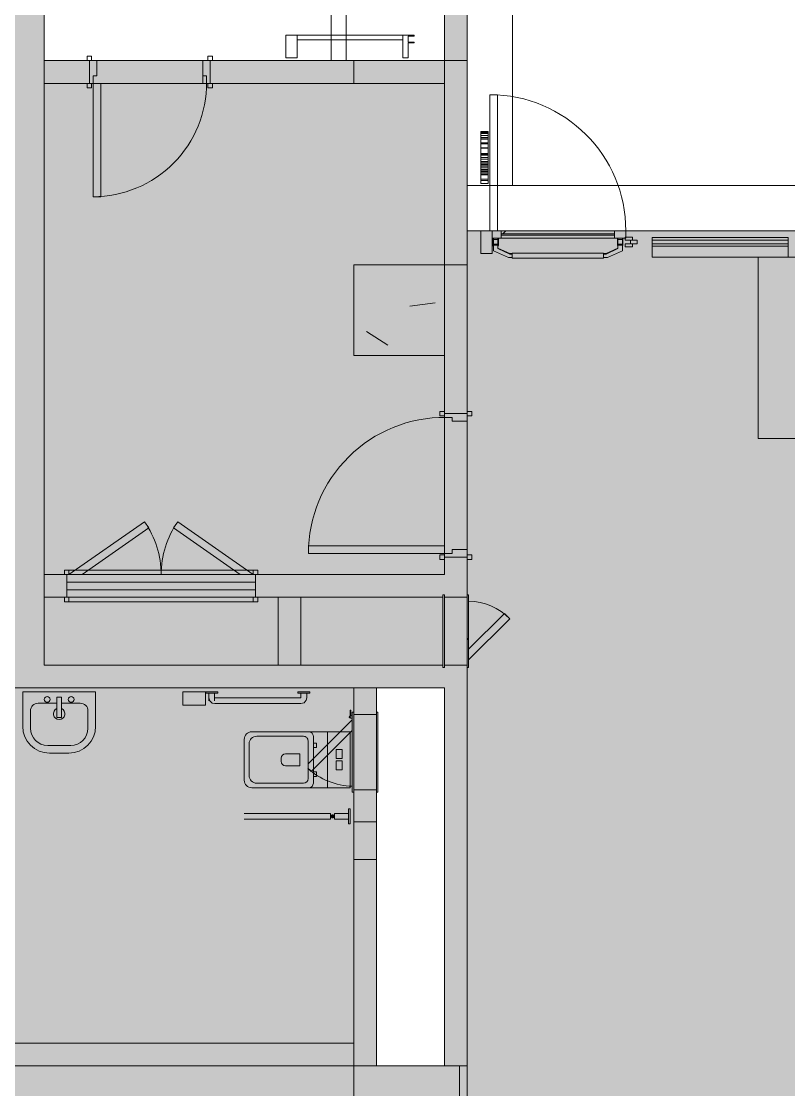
# Model space of a CAD drawing. Header units: millimetres. Extents: x -57519 to 497916, y -349472 to 446842.
# Drawn here: x 379250 to 384327, y 40100 to 47167 of the extents above; entities that cross this region are included whole.
import ezdxf

# ---------------------------------------------------------------- set-up
doc = ezdxf.new("R2010")
doc.units = ezdxf.units.MM
for name, color, linetype, lineweight in [('A-DETL-GENF', 92, 'Continuous', 5), ('A-DETL-THIN', 151, 'Continuous', 9), ('A-DOOR', 31, 'Continuous', 5), ('A-DOOR-FRAM', 31, 'Continuous', 5), ('A-FLOR', 192, 'Continuous', 5), ('A-GENM', 13, 'Continuous', 5), ('A-GLAZ-CURT', 52, 'Continuous', 20), ('A-GLAZ-CWMG', 51, 'Continuous', 20), ('A-WALL', 113, 'Continuous', 20), ('A-WALL-PATT', 111, 'Continuous', 20), ('I-FURN', 30, 'Continuous', 5), ('P-SANR-FIXT', 6, 'Continuous', 5), ('S-COLS', 52, 'Continuous', 20)]:
    doc.layers.add(name, color=color, linetype=linetype, lineweight=lineweight)

# ---------------------------------------------------------------- blocks, each defined once
blk = doc.blocks.new('DLN-Double Door-AP - _AP08_ 1200 x 2000 _WH_-10331318-G_F SINGLE OCCUPANCY DIAGRAM')
at = {"layer": 'A-DOOR', "color": 191}
for p, q in [((625, 75), (-625, 75)), ((-625, 75), (-625, 25)), ((625, 25), (625, 75)), ((-625, 25), (-625, -25)), ((-625, 25), (625, 25)), ((625, -25), (625, 25)), ((-625, -25), (-625, -75)), ((-625, -25), (625, -25)), ((625, -75), (625, -25)), ((-625, -75), (625, -75)), ((-610, -75), (-110.3, -424.9)), ((-81.6, -383.9), (-522.8, -75)), ((81.6, -383.9), (522.8, -75)), ((610, -75), (110.3, -424.9)), ((-110.3, -424.9), (-81.6, -383.9)), ((110.3, -424.9), (81.6, -383.9))]:
    blk.add_line(p, q, dxfattribs=at)
for centre, start, end in [((-610, -75), 325, 359.99259), ((610, -75), 180.00741, 215)]:
    blk.add_arc(centre, 610, start, end, dxfattribs=at)
at = {"layer": 'A-DOOR-FRAM', "color": 191}
for p, q in [((-610, 105), (-640, 105)), ((-640, 105), (-640, 75)), ((-640, 75), (-625, 75)), ((610, 105), (-610, 105)), ((-610, 75), (-610, 105)), ((610, 105), (610, 75)), ((640, 105), (610, 105)), ((625, 75), (640, 75)), ((640, 75), (640, 105)), ((-625, -75), (-640, -75)), ((-640, -75), (-640, -105)), ((-640, -105), (-610, -105)), ((-610, -105), (-610, -75)), ((-610, -105), (610, -105)), ((610, -75), (610, -105)), ((610, -105), (640, -105)), ((640, -75), (625, -75)), ((640, -105), (640, -75))]:
    blk.add_line(p, q, dxfattribs=at)
blk = doc.blocks.new('DLN-Single Door__X01_ - _M02a_ 900 x 2450 _WH_-V753-G_F SINGLE OCCUPANCY DIAGRAM')
at = {"layer": 'A-DOOR', "color": 191}
for p, q in [((-450, 975), (-400, 975)), ((-450, 75), (-450, 975)), ((-400, 975), (-400, 75)), ((-490, 105), (-460, 105)), ((-490, 75), (-490, 105)), ((-475, 75), (-490, 75)), ((-460, 75), (-475, 75)), ((-460, 105), (-460, 75)), ((-400, 75), (-450, 75)), ((460, 75), (460, 105)), ((460, 105), (490, 105)), ((475, 75), (460, 75)), ((490, 75), (475, 75)), ((490, 105), (490, 75)), ((-490, -75), (-475, -75)), ((-490, -105), (-490, -75)), ((-460, -105), (-490, -105)), ((-475, -75), (-460, -75)), ((-460, -75), (-460, -105)), ((460, -105), (460, -75)), ((460, -75), (475, -75)), ((490, -105), (460, -105)), ((475, -75), (490, -75)), ((490, -75), (490, -105))]:
    blk.add_line(p, q, dxfattribs=at)
blk.add_arc((-450, 75), 900, 359.5, 90, dxfattribs=at)
at = {"layer": 'A-DOOR-FRAM', "color": 191}
for p, q in [((-475, 75), (-450, 75)), ((-475, -75), (-475, 75)), ((-450, 75), (-450, 25)), ((450, 75), (475, 75)), ((450, 25), (450, 75)), ((475, 75), (475, -75)), ((-450, 25), (-425, 25)), ((-425, 25), (-425, -75)), ((425, 25), (450, 25)), ((425, -75), (425, 25)), ((-425, -75), (-475, -75)), ((475, -75), (425, -75))]:
    blk.add_line(p, q, dxfattribs=at)
blk = doc.blocks.new('System Panel - _DLN__12_12mm laminated clear glass-11282531-G_F SINGLE OCCUPANCY DIAGRAM')
at = {"layer": 'A-GLAZ-CURT', "color": 191, "lineweight": 5}
for p, q in [((-450, 12.5), (450, 12.5)), ((-450, -12.5), (-450, 12.5)), ((450, -12.5), (450, 12.5)), ((450, -12.5), (-450, -12.5))]:
    blk.add_line(p, q, dxfattribs=at)
blk = doc.blocks.new('Rectangular Mullion - DLN_FRAME Corten-13948621-G_F SINGLE OCCUPANCY DIAGRAM')
at = {"layer": 'A-GLAZ-CWMG', "color": 191, "lineweight": 5}
for p, q in [((54014.3, 45720), (54014.3, 45737.5)), ((54914.3, 45737.5), (54014.3, 45737.5)), ((54914.3, 45737.5), (54914.3, 45720)), ((54014.3, 45680.5), (54014.3, 45695)), ((54014.3, 45607.5), (54014.3, 45680.5)), ((54914.3, 45680.5), (54014.3, 45680.5)), ((54914.3, 45695), (54914.3, 45680.5)), ((54914.3, 45680.5), (54914.3, 45607.5)), ((54914.3, 45607.5), (54014.3, 45607.5))]:
    blk.add_line(p, q, dxfattribs=at)
blk = doc.blocks.new('Rectangular Mullion - DLN_75 x 150mm _WD_-STUR_ OPENING Corten-13948696-G_F SINGLE OCCUPANCY DIAGRAM')
at = {"layer": 'A-GLAZ-CWMG', "color": 191, "lineweight": 5}
for p, q in [((0, 75), (-75, 75)), ((-75, 75), (-75, -75)), ((0, 75), (0, -75)), ((-75, -75), (0, -75))]:
    blk.add_line(p, q, dxfattribs=at)
blk = doc.blocks.new('wash_basin_12267 - 19_ x 16_-11397915-G_F SINGLE OCCUPANCY DIAGRAM')
at = {"layer": 'P-SANR-FIXT', "color": 191}
for p, q in [((52.3, -241.1), (52.3, -12.5)), ((52.3, -12.5), (534.9, -12.5)), ((309.3, -49.5), (277.7, -49.5)), ((277.7, -49.5), (277.7, -182.1)), ((309.3, -182.1), (309.3, -49.5)), ((534.9, -12.5), (534.9, -241.1)), ((103.1, -253.8), (103.1, -139.5)), ((153.9, -88.7), (277.7, -88.7)), ((309.3, -88.7), (433.3, -88.7)), ((484.1, -139.5), (484.1, -253.8)), ((277.7, -182.1), (309.3, -182.1)), ((369.8, -368.1), (217.4, -368.1)), ((357.1, -418.9), (230.1, -418.9))]:
    blk.add_line(p, q, dxfattribs=at)
for centre, radius, start, end in [((214.2, -63.3), 19.1, 360, 180), ((214.2, -63.3), 19.1, 180, 360), ((372.8, -63.3), 19, 0, 180), ((372.8, -63.3), 19, 180, 360), ((153.9, -139.5), 50.8, 90, 180), ((293.6, -158.3), 38.1, 114.62432, 65.6298), ((433.3, -139.5), 50.8, 360, 90), ((230.1, -241.1), 177.8, 180, 270), ((217.4, -253.8), 114.3, 180, 270), ((357.1, -241.1), 177.8, 270, 0), ((369.8, -253.8), 114.3, 270, 0)]:
    blk.add_arc(centre, radius, start, end, dxfattribs=at)
blk = doc.blocks.new('DLN_Toilet-Disable - DLN_Toilet-Disable-2543874-G_F SINGLE OCCUPANCY DIAGRAM')
at = {"layer": 'P-SANR-FIXT', "color": 191}
for p, q in [((450, 1105.4), (360, 1105.4)), ((360, 1105.4), (360, 955.4)), ((450, 955.4), (450, 1105.4)), ((360, 955.4), (450, 955.4)), ((440, 934), (410, 934)), ((440, 934), (410, 934)), ((440, 934), (410, 934)), ((450, 955), (440, 955)), ((440, 875), (440, 955)), ((440, 955), (440, 925.4)), ((450, 955), (440, 955)), ((440, 925.4), (440, 955)), ((440, 955), (440, 925.4)), ((450, 955), (440, 955)), ((440, 925.4), (440, 955)), ((440, 955), (440, 925.4)), ((440, 925.1), (440, 933.5)), ((440, 933.5), (440, 923.9)), ((440, 924.5), (440, 924.5)), ((440, 924.5), (440, 915)), ((450, 875), (450, 955)), ((450, 955), (450, 875)), ((450, 875), (450, 955)), ((450, 955), (450, 875)), ((450, 875), (450, 955)), ((450, 955), (450, 875)), ((371, 895.5), (371, 325.1)), ((409, 325.1), (409, 895.5)), ((410, 896), (440, 896)), ((410, 896), (440, 896)), ((410, 896), (440, 896)), ((440, 915), (440, 905.5)), ((440, 896.5), (440, 906.1)), ((440, 905.5), (440, 905.5)), ((440, 904.9), (440, 896.5)), ((440, 904.6), (440, 875)), ((440, 875), (440, 904.6)), ((440, 904.6), (440, 875)), ((440, 875), (440, 904.6)), ((440, 904.6), (440, 875)), ((440, 875), (450, 875)), ((440, 875), (450, 875)), ((440, 875), (450, 875)), ((-394, 700), (-394, 128.2)), ((-356, 128.2), (-356, 700)), ((-185, 650), (-185, 272.8)), ((135, 700), (-135, 700)), ((-105, 667.8), (105.2, 667.8)), ((185, 272.8), (185, 650)), ((-155, 307.8), (-155, 617.8)), ((155.2, 617.8), (155.2, 307.8)), ((-40, 426.5), (-40, 331.7)), ((10, 456.5), (-10, 456.5)), ((40, 331.7), (40, 426.5)), ((-40, 331.7), (40, 331.7)), ((440, 324.6), (410, 324.6)), ((410, 286.6), (440, 286.6)), ((450, 345.6), (440, 345.6)), ((440, 265.6), (440, 345.6)), ((440, 345.6), (440, 315.9)), ((440, 324.1), (440, 287.1)), ((440, 315.7), (440, 324.1)), ((440, 287.1), (440, 301.4)), ((440, 295.2), (440, 265.6)), ((450, 265.6), (450, 345.6)), ((450, 345.6), (450, 265.6)), ((-185, 272.8), (-185, 145)), ((-155, 242.8), (155, 242.8)), ((125.2, 277.8), (-125, 277.8)), ((-110, 242.8), (-110, 222.8)), ((-110, 222.8), (-80, 222.8)), ((-80, 222.8), (-80, 242.8)), ((80, 242.8), (80, 222.8)), ((80, 222.8), (110, 222.8)), ((110, 222.8), (110, 242.8)), ((185, 145), (185, 272.8)), ((440, 265.6), (450, 265.6)), ((-185, 145), (-185, 0)), ((180, 150), (-180, 150)), ((185, 0), (185, 145)), ((-356, 128.2), (-394, 128.2)), ((-394, 103.2), (-394, 10)), ((-356, 103.2), (-394, 103.2)), ((-365, 120.7), (-385, 120.7)), ((-385, 110.7), (-385, 120.7)), ((-385, 120.7), (-385, 110.7)), ((-385, 110.7), (-365, 110.7)), ((-377.5, 125.7), (-382.5, 125.7)), ((-382.5, 110.7), (-382.5, 120.7)), ((-382.5, 120.7), (-382.5, 110.7)), ((-382.5, 103.2), (-382.5, 115.7)), ((-382.5, 115.7), (-382.5, 115.7)), ((-377.5, 115.7), (-377.5, 128.2)), ((-377.5, 120.7), (-377.5, 110.7)), ((-377.5, 110.7), (-377.5, 120.7)), ((-377.5, 110.7), (-377.5, 120.7)), ((-377.5, 120.7), (-377.5, 110.7)), ((-377.5, 115.7), (-377.5, 115.7)), ((-377.5, 115.7), (-377.5, 115.7)), ((-377.5, 115.7), (-377.5, 103.2)), ((-377.5, 105.7), (-372.5, 105.7)), ((-372.5, 128.2), (-372.5, 115.7)), ((-367.5, 125.7), (-372.5, 125.7)), ((-372.5, 120.7), (-372.5, 110.7)), ((-372.5, 110.7), (-372.5, 120.7)), ((-372.5, 110.7), (-372.5, 120.7)), ((-372.5, 120.7), (-372.5, 110.7)), ((-372.5, 115.7), (-372.5, 115.7)), ((-372.5, 103.2), (-372.5, 115.7)), ((-372.5, 115.7), (-372.5, 115.7)), ((-367.5, 110.7), (-367.5, 120.7)), ((-367.5, 120.7), (-367.5, 110.7)), ((-367.5, 115.7), (-367.5, 115.7)), ((-367.5, 115.7), (-367.5, 103.2)), ((-365, 110.7), (-365, 120.7)), ((-365, 120.7), (-365, 110.7)), ((-361.6, 103.2), (-356, 103.2)), ((-356, 10), (-356, 103.2)), ((-7.5, 92.5), (-67.5, 92.5)), ((-67.5, 92.5), (-67.5, 52.5)), ((-7.5, 52.5), (-7.5, 92.5)), ((67.5, 92.5), (7.5, 92.5)), ((7.5, 92.5), (7.5, 52.5)), ((67.5, 52.5), (67.5, 92.5)), ((-425, 10), (-325, 10)), ((-425, 10), (-425, 0)), ((-325, 0), (-425, 0)), ((-325, 10), (-325, 0)), ((-185, 0), (185, 0)), ((-67.5, 52.5), (-7.5, 52.5)), ((7.5, 52.5), (67.5, 52.5))]:
    blk.add_line(p, q, dxfattribs=at)
at = {"layer": 'P-SANR-FIXT', "color": 191, "flags": 128}
for points in [[(410, 934), (388.9, 927.9), (374.6, 911.6), (371, 895.5)], [(390, 934), (396, 934), (410, 934)], [(410, 934), (395.7, 934), (390, 934)], [(410, 896), (395.7, 896), (390, 896)], [(390, 896), (396, 896), (410, 896)], [(409, 895.5), (409.3, 895.8), (410, 896)], [(371, 325.1), (377.2, 304.3), (393.7, 290.1), (410, 286.6)], [(410, 324.6), (409, 325), (409, 325.1)]]:
    blk.add_lwpolyline(points, dxfattribs=at)
at = {"layer": 'P-SANR-FIXT', "color": 191}
for centre, radius, start, end in [((-135, 650), 50, 90, 180), ((-105, 617.8), 50, 90, 180), ((105.2, 617.8), 50, 0, 90), ((135, 650), 50, 0, 90), ((-10, 426.5), 30, 90, 180), ((10, 426.5), 30, 360, 90), ((-125, 307.8), 30, 180, 270), ((125.2, 307.8), 30, 270, 0), ((-155, 272.8), 30, 180, 270), ((155, 272.8), 30, 270, 0), ((-180, 145), 5, 90, 180), ((180, 145), 5, 0, 90)]:
    blk.add_arc(centre, radius, start, end, dxfattribs=at)
blk = doc.blocks.new('DLN-Access Panel__AP01_ - _AP04_ 450 x 650 _WH_-16056296-G_F SINGLE OCCUPANCY DIAGRAM')
at = {"layer": 'A-DOOR', "color": 253}
for p, q in [((-265, 75), (-265, 85)), ((265, 85), (-265, 85)), ((265, 75), (265, 85))]:
    blk.add_line(p, q, dxfattribs=at)
at = {"layer": 'A-DOOR', "color": 191}
for p, q in [((-265, 75), (265, 75)), ((-240, -95), (-277.5, -95)), ((-277.5, -95), (-277.5, -100)), ((-277.5, -100), (-239.6, -100)), ((-265, -85), (-265, -75)), ((265, -75), (-265, -75)), ((-265, -85), (265, -85)), ((-240, -85), (-240, -97.5)), ((-225, -97.5), (-225, -85)), ((-215, -85), (77.8, -377.8)), ((128.6, -357.8), (-144.3, -85)), ((265, -85), (265, -75)), ((108.6, -377.8), (128.6, -357.8))]:
    blk.add_line(p, q, dxfattribs=at)
for centre, radius, start, end in [((-232.5, -97.5), 7.5, 180, 0), ((-232.5, -97.5), 7.5, 195, 0), ((-232.5, -97.5), 7.5, 199.47122, 360), ((-232.5, -97.5), 7.5, 199.47122, 360), ((-232.5, -97.5), 2, 180, 360), ((-232.5, -97.5), 2, 180, 360), ((-225, -75), 450, 317.37003, 358.68242)]:
    blk.add_arc(centre, radius, start, end, dxfattribs=at)
at = {"layer": 'A-DOOR-FRAM', "color": 191}
for p, q in [((-250, 75), (-250, -75)), ((250, 75), (250, -75))]:
    blk.add_line(p, q, dxfattribs=at)
blk = doc.blocks.new('DLN-Single Door_XX1 - Single Glazing Door-900 x 2800 _WH_-14454546-G_F SINGLE OCCUPANCY DIAGRAM')
at = {"layer": 'A-DOOR'}
h = blk.add_hatch(dxfattribs=at)
h.set_pattern_fill('FP_52', color=253, style=0, pattern_type=2)
h.set_pattern_definition([(225, (382799.8, 45707.5), (1237.437, -1237.437), []), (225, (382799.8, 43832.5), (1237.437, -1237.437), [])])
h.paths.add_polyline_path([(-375, -25), (-375, -45), (375, -45), (375, -25), (8.2, -25)], flags=0)
h.paths.add_polyline_path([(-375, -55), (-375, -75), (375, -75), (375, -55), (8.2, -55)], flags=0)
at = {"layer": 'A-DOOR', "color": 191}
for p, q in [((-328, 103.3), (-427.5, 57.5)), ((-397.5, 43.6), (-320, 79.4)), ((-320, 76.4), (-397.5, 40.6)), ((-302.5, 103.3), (-328, 103.3)), ((-320, 79.4), (-302.5, 79.4)), ((-320, 79.4), (-320, 76.4)), ((-302.5, 76.4), (-320, 76.4)), ((301, 106.9), (-302.5, 106.9)), ((-302.5, 106.9), (-302.5, 106.7)), ((-302.5, 72.8), (301, 72.8)), ((301, 104.5), (301, 105.8)), ((326.5, 103.3), (301, 103.3)), ((301, 79.4), (318.5, 79.4)), ((318.5, 76.4), (301, 76.4)), ((318.5, 79.4), (396, 43.6)), ((318.5, 76.4), (318.5, 79.4)), ((396, 40.6), (318.5, 76.4)), ((426, 57.5), (326.5, 103.3)), ((-427.5, 26), (-430.8, 26)), ((-430.8, -16), (-430.8, 23.9)), ((-430.8, 23.9), (-430.8, 11.4)), ((-427.5, 19.3), (-427.5, 57.5)), ((-427.5, 23.1), (-427.5, 23.9)), ((-427.5, 23.9), (-427.5, -16)), ((-397.5, 21), (-427.5, 21)), ((-427.5, 21), (-427.5, 19.3)), ((-427.5, 16.6), (-427.5, 21)), ((-427.5, 16), (-427.5, 20)), ((-397.5, 19.3), (-427.5, 19.3)), ((-427.5, 16.3), (-397.5, 16.3)), ((-427.5, -16), (-427.5, 15.1)), ((-397.5, 15.1), (-427.5, 15.1)), ((-397.5, 43.6), (-397.5, 19.3)), ((-394.3, 26), (-397.5, 26)), ((-397.5, -16), (-397.5, 23.9)), ((-397.5, 23.9), (-397.5, 23.1)), ((-397.5, 19.3), (-397.5, 21)), ((-397.5, 21), (-397.5, 16.6)), ((-397.5, 20), (-397.5, 16)), ((-397.5, 15.1), (-397.5, -16)), ((-394.3, 11.4), (-394.3, 23.9)), ((-394.3, 23.9), (-394.3, -16)), ((396, 26), (392.7, 26)), ((392.7, -16), (392.7, 23.9)), ((392.7, 23.9), (392.7, 11.4)), ((396, 19.3), (396, 43.6)), ((396, 23.1), (396, 23.9)), ((396, 23.9), (396, -16)), ((426, 21), (396, 21)), ((396, 19.3), (396, 21)), ((396, 21), (396, 16.6)), ((396, 16), (396, 20)), ((426, 19.3), (396, 19.3)), ((396, 16.3), (426, 16.3)), ((396, -16), (396, 15.1)), ((426, 15.1), (396, 15.1)), ((426, 57.5), (426, 19.3)), ((429.2, 26), (426, 26)), ((426, -16), (426, 23.9)), ((426, 23.9), (426, 23.1)), ((426, 21), (426, 19.3)), ((426, 16.6), (426, 21)), ((426, 20), (426, 16)), ((426, 15.1), (426, -16)), ((429.2, 11.4), (429.2, 23.9)), ((429.2, 23.9), (429.2, -16)), ((-375, -25), (-450, -25)), ((-450, -25), (-450, -75)), ((-430.8, -25), (-430.8, -16)), ((-430.8, -16), (-427.5, -16)), ((-427.5, -16), (-427.5, -25)), ((-427.5, -25), (-427.5, -16)), ((-427.5, -16), (-397.5, -16)), ((-397.5, -25), (-397.5, -16)), ((-397.5, -16), (-394.3, -16)), ((-397.5, -16), (-397.5, -25)), ((-394.3, -16), (-394.3, -25)), ((-375, -25), (375, -25)), ((-375, -75), (-375, -25)), ((375, -45), (-375, -45)), ((-375, -45), (-375, -55)), ((-375, -55), (375, -55)), ((435, -25), (375, -25)), ((375, -25), (375, -75)), ((375, -55), (375, -45)), ((392.7, -25), (392.7, -16)), ((392.7, -16), (396, -16)), ((396, -16), (396, -25)), ((396, -25), (396, -16)), ((396, -16), (426, -16)), ((426, -16), (426, -25)), ((426, -25), (426, -16)), ((426, -16), (429.2, -16)), ((429.2, -16), (429.2, -25)), ((-450, -75), (-375, -75)), ((375, -75), (-375, -75)), ((375, -75), (435, -75))]:
    blk.add_line(p, q, dxfattribs=at)
at = {"layer": 'A-DOOR', "color": 253}
for p, q in [((400, -975), (400, -75)), ((450, -75), (450, -975)), ((450, -975), (400, -975))]:
    blk.add_line(p, q, dxfattribs=at)
at = {"layer": 'A-DOOR', "color": 191, "flags": 128}
for points in [[(-302.5, 73.9), (-302.5, 75.3), (-302.5, 77.1), (-302.5, 79.4), (-302.5, 82.1), (-302.5, 85), (-302.5, 88.1), (-302.5, 91.3), (-302.5, 94.4), (-302.5, 97.3), (-302.5, 100), (-302.5, 102.4), (-302.5, 104.3), (-302.5, 105.7), (-302.5, 106.6), (-302.5, 106.9)], [(-302.5, 75.4), (-302.5, 74), (-302.5, 73.1), (-302.5, 72.8)], [(-302.5, 72.8), (-302.5, 73.1), (-302.5, 73.9)], [(301, 105.8), (301, 106.7), (301, 106.9)], [(301, 106.9), (301, 106.6), (301, 105.7), (301, 104.3), (301, 102.4), (301, 100), (301, 97.3), (301, 94.4), (301, 91.3), (301, 88.1), (301, 85), (301, 82.1), (301, 79.4), (301, 77.1), (301, 75.3), (301, 73.9)], [(301, 72.8), (301, 73.1), (301, 74), (301, 75.4)], [(301, 73.9), (301, 73.1), (301, 72.8)]]:
    blk.add_lwpolyline(points, dxfattribs=at)
at = {"layer": 'A-DOOR', "color": 253}
blk.add_arc((450, -75), 900, 180.00772, 270, dxfattribs=at)
at = {"layer": 'A-DOOR-FRAM', "color": 191}
for p, q in [((-445, 32.5), (-495, 32.5)), ((-495, 32.5), (-495, 12.5)), ((-476.8, 12.5), (-445, 12.5)), ((-445, 12.5), (-445, 32.5)), ((-495, -12.5), (-495, -32.5)), ((-495, -32.5), (-445, -32.5)), ((-445, -12.5), (-476.8, -12.5)), ((-445, -32.5), (-445, -12.5))]:
    blk.add_line(p, q, dxfattribs=at)
blk = doc.blocks.new('DLN-Access Panel__AP12_ - _AP12_ 400 x 1100 _WH_-16942930-G_F SINGLE OCCUPANCY DIAGRAM')
at = {"layer": 'A-DOOR'}
h = blk.add_hatch(dxfattribs=at)
h.set_pattern_fill('FP_54', color=253, style=0, pattern_type=2)
h.set_pattern_definition([(315, (286278, 52714.3), (1237.437, 1237.437), []), (315, (288153, 52714.3), (1237.437, 1237.437), [])])
h.paths.add_polyline_path([(-240, -75), (-240, -85), (240, -85), (240, -75)], flags=0)
at = {"layer": 'A-DOOR', "color": 191}
for p, q in [((-240, 75), (-240, 85)), ((240, 85), (-240, 85)), ((-240, 75), (240, 75)), ((240, 75), (240, 85)), ((-240, -85), (-240, -75)), ((240, -75), (-240, -75)), ((-240, -85), (240, -85)), ((-190, -85), (82.8, -357.8)), ((118.2, -322.5), (-119.3, -85)), ((240, -85), (240, -75)), ((82.8, -357.8), (118.2, -322.5))]:
    blk.add_line(p, q, dxfattribs=at)
blk.add_arc((-200, -75), 400, 315, 358.51929, dxfattribs=at)
at = {"layer": 'A-DOOR-FRAM', "color": 191}
for p, q in [((-225, 75), (-225, -75)), ((225, 75), (225, -75))]:
    blk.add_line(p, q, dxfattribs=at)
blk = doc.blocks.new('DLN-Single Door__X01_ - _M09_ 750 x 2450 _WH_-16935555-G_F SINGLE OCCUPANCY DIAGRAM')
at = {"layer": 'A-DOOR', "color": 253}
for p, q in [((-385, 105), (-415, 105)), ((-415, 105), (-415, 75)), ((-385, 75), (-385, 105)), ((415, 105), (385, 105)), ((385, 105), (385, 75)), ((415, 75), (415, 105))]:
    blk.add_line(p, q, dxfattribs=at)
at = {"layer": 'A-DOOR', "color": 191}
for p, q in [((-415, 75), (-400, 75)), ((-400, 75), (-385, 75)), ((385, 75), (400, 75)), ((400, 75), (415, 75)), ((-400, -75), (-415, -75)), ((-415, -75), (-415, -105)), ((-415, -105), (-385, -105)), ((-385, -75), (-400, -75)), ((-385, -105), (-385, -75)), ((-326.7, -75), (-375, -75)), ((-375, -75), (-375, -825)), ((-325, -825), (-325, -75.7)), ((400, -75), (385, -75)), ((385, -75), (385, -105)), ((385, -105), (415, -105)), ((415, -75), (400, -75)), ((415, -105), (415, -75)), ((-375, -825), (-325, -825))]:
    blk.add_line(p, q, dxfattribs=at)
blk.add_arc((-375, -75), 750, 270, 0.5, dxfattribs=at)
at = {"layer": 'A-DOOR-FRAM', "color": 191}
for p, q in [((-350, 75), (-400, 75)), ((-400, 75), (-400, -75)), ((-350, -25), (-350, 75)), ((350, 75), (350, -25)), ((400, 75), (350, 75)), ((400, -75), (400, 75)), ((-375, -75), (-375, -25)), ((-375, -25), (-350, -25)), ((350, -25), (375, -25)), ((375, -25), (375, -75)), ((-400, -75), (-375, -75)), ((375, -75), (400, -75))]:
    blk.add_line(p, q, dxfattribs=at)
blk = doc.blocks.new('Boc Office Wall Panel - Boc Office Wall Panel-16069966-G_F SINGLE OCCUPANCY DIAGRAM')
at = {"layer": 'I-FURN', "color": 253}
for p, q in [((51664.3, 47025.5), (51589.3, 47025.5)), ((51589.3, 47025.5), (51589.3, 46875.5)), ((51664.3, 46875.5), (51664.3, 47025.5)), ((52439.3, 47025.5), (52364.3, 47025.5)), ((52364.3, 47025.5), (52364.3, 46875.5)), ((52399.3, 46980.5), (52399.3, 47020.5)), ((52399.3, 47020.5), (52439.3, 47020.5)), ((52439.3, 47020.5), (52439.3, 47025.5)), ((52439.3, 46980.5), (52399.3, 46980.5)), ((52399.3, 46975.5), (52439.3, 46975.5)), ((52399.3, 46875.5), (52399.3, 46975.5)), ((52439.3, 46975.5), (52439.3, 46980.5)), ((51589.3, 46875.5), (51664.3, 46875.5)), ((52364.3, 46875.5), (52399.3, 46875.5))]:
    blk.add_line(p, q, dxfattribs=at)

msp = doc.modelspace()

# ---------------------------------------------------------------- hatches: boundary and pattern name
at = {"layer": 'A-DETL-GENF', "transparency": 33554585}
h = msp.add_hatch(color=201, dxfattribs=at)
h.paths.add_polyline_path([(378712.3, -2142.5), (378712.3, 5707.5), (408249.8, 5707.5), (408249.8, 31607.5), (411824.8, 31607.5), (411824.8, 28857.5), (414124.8, 28857.5), (414124.8, 34332.5), (417674.8, 34332.5), (417674.8, 35647.5), (420699.8, 35647.5), (420699.8, 52157.5), (392454.3, 52157.5), (392454.3, 45782.5), (382199.8, 45782.5), (382199.8, 52157.5), (367049.8, 52157.5), (367049.8, 5707.5), (368349.8, 5707.5), (368349.8, 3222.2), (374112.3, -1265.4), (374112.3, -2142.5), (376972.2, -2142.5)], flags=0)
h.paths.add_polyline_path([(370849.8, 8157.5), (370849.8, 9357.5), (369649.8, 9357.5), (369649.8, 15624.2), (370889.8, 15624.2), (370889.8, 9397.5), (371149.8, 9397.5), (371149.8, 8157.5)], flags=0)
h.paths.add_polyline_path([(388124.8, 8157.5), (388124.8, 9397.5), (389899.8, 9397.5), (389899.8, 8157.5)], flags=0)
h.paths.add_polyline_path([(382791.7, 8157.5), (382352.3, 8157.5), (382352.3, 9397.5), (387324.8, 9397.5), (387324.8, 8157.5), (386671.4, 8157.5)], flags=0)
h.paths.add_polyline_path([(404599.8, 8157.5), (396937.3, 8157.5), (396937.3, 9397.5), (404599.8, 9397.5), (404599.8, 8571.4)], flags=0)
h.paths.add_polyline_path([(394430.7, 8157.5), (392899.8, 8157.5), (392899.8, 9397.5), (396137.3, 9397.5), (396137.3, 8157.5)], flags=0)
h.paths.add_polyline_path([(405799.8, 12397.5), (404559.8, 12397.5), (404559.8, 15624.2), (405799.8, 15624.2), (405799.8, 12969.9)], flags=0)
h.paths.add_polyline_path([(370889.8, 16424.2), (369649.8, 16424.2), (369649.8, 23040.8), (370889.8, 23040.8), (370889.8, 17368.3)], flags=0)
h.paths.add_polyline_path([(404559.8, 16424.2), (404559.8, 23040.8), (405799.8, 23040.8), (405799.8, 16424.2)], flags=0)
h.paths.add_polyline_path([(369649.8, 23840.8), (369649.8, 30107.5), (370849.8, 30107.5), (370849.8, 31307.5), (371149.8, 31307.5), (371149.8, 30107.5), (370889.8, 30107.5), (370889.8, 23840.8)], flags=0)
h.paths.add_polyline_path([(404559.8, 23840.8), (404559.8, 27067.5), (405799.8, 27067.5), (405799.8, 23840.8)], flags=0)
h.paths.add_polyline_path([(388124.8, 30067.5), (388124.8, 31307.5), (389399.8, 31307.5), (389399.8, 30067.5)], flags=0)
h.paths.add_polyline_path([(373449.8, 30067.5), (373449.8, 31307.5), (378512.3, 31307.5), (378512.3, 30067.5), (375032.4, 30067.5)], flags=0)
h.paths.add_polyline_path([(386671.4, 30067.5), (382349.8, 30067.5), (382349.8, 31307.5), (387324.8, 31307.5), (387324.8, 30067.5)], flags=0)
h.paths.add_polyline_path([(394430.7, 30067.5), (392399.8, 30067.5), (392399.8, 31307.5), (396137.3, 31307.5), (396137.3, 30067.5)], flags=0)
h.paths.add_polyline_path([(402190, 30067.5), (396937.3, 30067.5), (396937.3, 31307.5), (404599.8, 31307.5), (404599.8, 30067.5), (404129.8, 30067.5)], flags=0)
h.paths.add_polyline_path([(407299.8, 35797.5), (407299.8, 36247.5), (408249.8, 36247.5), (408249.8, 35797.5), (408009.5, 35797.5)], flags=0)
h.paths.add_polyline_path([(412649.8, 35797.5), (412649.8, 37247.5), (415649.8, 37247.5), (415649.8, 35797.5), (413829, 35797.5)], flags=0)
h.paths.add_polyline_path([(412649.8, 37397.5), (412649.8, 37897.5), (418299.8, 37897.5), (418299.8, 37397.5), (412859.1, 37397.5)], flags=0)
h.paths.add_polyline_path([(408979.4, 37847.5), (408399.8, 37847.5), (408399.8, 38327.5), (410749.8, 38327.5), (410749.8, 37847.5), (409949.3, 37847.5)], flags=0)
h.paths.add_polyline_path([(381599.8, 37907.5), (381599.8, 39557.5), (382049.8, 39557.5), (382049.8, 37907.5), (381821.8, 37907.5)], flags=0)
h.paths.add_polyline_path([(406069.7, 38657.5), (404849.8, 38657.5), (404849.8, 49957.5), (408249.8, 49957.5), (408249.8, 38657.5), (408009.5, 38657.5)], flags=0)
h.paths.add_polyline_path([(370182.8, 40207.5), (369149.8, 40207.5), (369149.8, 40707.5), (370699.8, 40707.5), (370699.8, 40207.5)], flags=0)
h.paths.add_polyline_path([(381599.8, 40257.5), (381599.8, 42757.5), (382049.8, 42757.5), (382049.8, 40257.5), (381821.8, 40257.5)], flags=0)
h.paths.add_polyline_path([(414798.9, 42697.5), (410674.8, 42697.5), (410674.8, 43197.5), (418349.8, 43197.5), (418349.8, 42697.5), (415768.8, 42697.5)], flags=0)
h.paths.add_polyline_path([(377289.8, 42907.5), (375749.8, 42907.5), (375749.8, 43407.5), (377289.8, 43407.5), (377289.8, 43209.2)], flags=0)
h.paths.add_polyline_path([(382049.8, 46907.5), (379399.8, 46907.5), (379399.8, 52007.5), (382049.8, 52007.5), (382049.8, 47057.9)], flags=0)
h.paths.add_polyline_path([(410919.2, 47837.5), (410674.8, 47837.5), (410674.8, 48337.5), (418349.8, 48337.5), (418349.8, 47837.5), (411404.2, 47837.5)], flags=0)
h.paths.add_polyline_path([(408399.8, 50107.5), (408399.8, 52007.5), (408849.8, 52007.5), (408849.8, 50107.5)], flags=0)
at = {"layer": 'A-WALL-PATT', "transparency": 33554432}
for points in [[(379399.8, 42907.5), (379399.8, 52007.5), (379249.8, 52007.5), (379249.8, 42907.5)], [(382188.7, 45557.5), (382199.8, 45557.5), (382199.8, 46907.5), (382049.8, 46907.5), (382049.8, 45557.5), (382155.2, 45557.5)], [(382039.8, 42757.5), (382049.8, 42757.5), (382049.8, 42892.5), (382039.8, 42892.5), (382039.8, 42907.5), (379249.8, 42907.5), (379249.8, 42757.5), (381821.8, 42757.5)], [(382049.8, 40257.5), (382199.8, 40257.5), (382199.8, 42907.5), (382049.8, 42907.5), (382049.8, 40460.2)]]:
    msp.add_hatch(color=133, dxfattribs=at).paths.add_polyline_path(points, flags=0)
at = {"layer": 'S-COLS', "lineweight": 5}
h = msp.add_hatch(dxfattribs=at)
h.set_pattern_fill('FP_41', color=253, style=0, pattern_type=2)
h.set_pattern_definition([(50, (329410.6, 0), (3643.68, -318.78), [381, -4191]), (355, (329410.6, 0), (-704.86, 3821.14), [304.8, -3352.8]), (100.451, (329714.2, -26.6), (2938.85, 3502.33), [323.8, -3561.8]), (46.184, (329410.6, 1016), (5421.58, -840.86), [571.5, -6286.5]), (96.636, (329862.4, 946), (4748.05, 4948.55), [485.7, -5342.7]), (351.184, (329410.6, 1016), (4748.1, 4948.5), [457.2, -5029.2]), (21, (329918.6, 762), (3032.29, -2045.3), [381, -4191]), (326, (329918.6, 762), (1236.04, 3683.76), [304.8, -3352.8]), (71.451, (330171.2, 591.6), (4268.34, 1638.42), [323.8, -3561.8]), (37.5, (329410.6, 0), (61.772, 1691.1), [167.64, -3144.52, 167.64, -3235.96, -3365.5]), (37.5, (329410.6, 0), (61.772, 1691.1), [-6715.76, 167.64, -3197.86]), (7.5, (329410.6, 0), (1336.393, 2003.61), [167.64, -1772.92, 167.64, -3068.32, -1282.7]), (7.5, (329410.6, 0), (1336.393, 2003.61), [-5176.52, 167.64, -1115.06]), (327.5, (328277.7, 0), (2711.818, -114.579), [167.64, -1102.36, 167.64, -3794.76, -5257.8]), (327.5, (328277.7, 0), (2711.818, -114.579), [-5232.4, 167.64, -5090.16]), (317.5, (327769.7, 0), (2962.586, 508.53), [167.64, -1483.36, 167.64, -2463.8, -3733.8]), (317.5, (327769.7, 0), (2962.586, 508.53), [-4282.44, 167.64, -3566.16])])
h.paths.add_polyline_path([(382036.2, 44957.5), (382049.8, 44957.5), (382049.8, 45557.5), (381449.8, 45557.5), (381449.8, 44957.5), (381821.8, 44957.5)], flags=0)

# ---------------------------------------------------------------- linework, layer by layer
at = {"layer": 'A-DETL-THIN', "lineweight": 5}
for p, q in [((382199.8, 45782.5), (382199.8, 52157.5)), ((379399.8, 46907.5), (379399.8, 52007.5)), ((382049.8, 52007.5), (382049.8, 46907.5)), ((382049.8, 46907.5), (379399.8, 46907.5)), ((392454.3, 45782.5), (382199.8, 45782.5)), ((381599.8, 40257.5), (381599.8, 42757.5)), ((381599.8, 42757.5), (382049.8, 42757.5)), ((382049.8, 42757.5), (382049.8, 40257.5)), ((382049.8, 40257.5), (381599.8, 40257.5))]:
    msp.add_line(p, q, dxfattribs=at)
at = {"layer": 'A-FLOR'}
for p, q in [((382499.8, 46082.5), (382499.8, 52457.4)), ((382199.8, 46907.5), (382199.8, 50195)), ((379399.8, 46907.5), (379684.8, 46907.5)), ((379749.8, 46907.5), (380449.8, 46907.5)), ((381449.8, 46757.5), (381449.8, 46907.5)), ((382199.8, 45782.5), (382199.8, 46907.5)), ((380449.8, 46807.5), (380449.8, 46757.5)), ((379684.8, 46757.5), (379399.8, 46757.5)), ((380474.8, 46757.5), (379724.8, 46757.5)), ((380449.8, 46757.5), (380474.8, 46757.5)), ((380514.8, 46757.5), (381449.8, 46757.5)), ((382049.8, 45557.5), (382049.8, 46757.5)), ((392249.8, 46082.5), (382199.8, 46082.5)), ((382289.8, 45782.5), (382199.8, 45782.5)), ((382199.8, 45782.5), (382199.8, 44587.5)), ((384374.8, 45782.5), (383249.8, 45782.5)), ((384124.8, 45607.5), (384124.8, 44407.5)), ((385207.3, 45607.5), (384324.8, 45607.5)), ((382049.8, 43637.5), (382049.8, 44547.5)), ((382199.8, 44522.5), (382199.8, 43672.5)), ((384124.8, 44407.5), (390624.8, 44407.5)), ((382049.8, 43507.5), (382049.8, 43607.5)), ((382199.8, 43607.5), (382199.8, 43372.5)), ((380814.8, 43507.5), (382049.8, 43507.5)), ((379534.8, 43357.5), (379399.8, 43357.5)), ((379399.8, 43357.5), (379399.8, 42907.5)), ((382039.8, 43357.5), (380814.8, 43357.5)), ((382199.8, 42892.5), (382199.8, 33897.5)), ((381449.8, 42757.5), (378949.8, 42757.5)), ((381449.8, 42582.5), (381449.8, 42757.5)), ((381449.8, 40407.5), (381449.8, 42082.5))]:
    msp.add_line(p, q, dxfattribs=at)
at = {"layer": 'A-GENM'}
for p, q in [((382289.8, 46439.4), (382339.8, 46439.4)), ((382289.8, 46094.1), (382289.8, 46439.4)), ((382289.8, 46432.5), (382289.8, 46434.8)), ((382289.8, 46434.8), (382339.8, 46434.8)), ((382289.8, 46433), (382289.8, 46433.8)), ((382289.8, 46433.8), (382339.8, 46433.8)), ((382339.8, 46094.1), (382339.8, 46439.4)), ((382339.8, 46434.8), (382339.8, 46432.5)), ((382339.8, 46433.8), (382339.8, 46433)), ((382289.8, 46433), (382289.8, 46425)), ((382339.8, 46433), (382289.8, 46433)), ((382289.8, 46412.2), (382289.8, 46425)), ((382339.8, 46425), (382289.8, 46425)), ((382289.8, 46400.2), (382289.8, 46412.2)), ((382289.8, 46412.2), (382339.8, 46412.2)), ((382289.8, 46397.8), (382289.8, 46400.2)), ((382289.8, 46400.2), (382339.8, 46400.2)), ((382289.8, 46398.8), (382339.8, 46398.8)), ((382289.8, 46390.8), (382289.8, 46398.4)), ((382339.8, 46398.4), (382289.8, 46398.4)), ((382289.8, 46390.4), (382289.8, 46390.8)), ((382339.8, 46390.8), (382289.8, 46390.8)), ((382289.8, 46390.4), (382339.8, 46390.4)), ((382339.8, 46388.6), (382289.8, 46388.6)), ((382289.8, 46356.3), (382289.8, 46363.7)), ((382339.8, 46363.7), (382289.8, 46363.7)), ((382339.8, 46425), (382339.8, 46433)), ((382339.8, 46425), (382339.8, 46412.2)), ((382339.8, 46412.2), (382339.8, 46400.2)), ((382339.8, 46400.2), (382339.8, 46397.8)), ((382339.8, 46398.4), (382339.8, 46390.8)), ((382339.8, 46390.8), (382339.8, 46390.4)), ((382339.8, 46363.7), (382339.8, 46356.3)), ((382339.8, 46356.3), (382289.8, 46356.3)), ((382289.8, 46330.4), (382339.8, 46330.4)), ((382289.8, 46294.4), (382289.8, 46327.7)), ((382289.8, 46327.7), (382339.8, 46327.7)), ((382289.8, 46287.1), (382289.8, 46294.4)), ((382339.8, 46294.4), (382289.8, 46294.4)), ((382339.8, 46327.7), (382339.8, 46294.4)), ((382339.8, 46294.4), (382339.8, 46287.1)), ((382339.8, 46287.1), (382289.8, 46287.1)), ((382289.8, 46265.9), (382289.8, 46281.5)), ((382289.8, 46281.5), (382339.8, 46281.5)), ((382289.8, 46266.8), (382339.8, 46266.8)), ((382289.8, 46255.5), (382289.8, 46265.9)), ((382339.8, 46265.9), (382289.8, 46265.9)), ((382339.8, 46255.5), (382289.8, 46255.5)), ((382289.8, 46240), (382289.8, 46255.2)), ((382289.8, 46232.6), (382289.8, 46240)), ((382339.8, 46240), (382289.8, 46240)), ((382339.8, 46232.6), (382289.8, 46232.6)), ((382289.8, 46222.4), (382339.8, 46222.4)), ((382289.8, 46219.9), (382289.8, 46221.5)), ((382289.8, 46221.5), (382339.8, 46221.5)), ((382339.8, 46281.5), (382339.8, 46265.9)), ((382339.8, 46265.9), (382339.8, 46255.5)), ((382339.8, 46255.2), (382339.8, 46240)), ((382339.8, 46240), (382339.8, 46232.6)), ((382339.8, 46221.5), (382339.8, 46219.9)), ((382289.8, 46219.9), (382289.8, 46211.3)), ((382339.8, 46219.9), (382289.8, 46219.9)), ((382339.8, 46211.3), (382289.8, 46211.3)), ((382289.8, 46197.5), (382289.8, 46208.8)), ((382289.8, 46208.8), (382339.8, 46208.8)), ((382289.8, 46187.3), (382289.8, 46197.5)), ((382289.8, 46197.5), (382339.8, 46197.5)), ((382289.8, 46187.3), (382339.8, 46187.3)), ((382289.8, 46174), (382289.8, 46183.1)), ((382339.8, 46183.1), (382289.8, 46183.1)), ((382289.8, 46170.8), (382289.8, 46174)), ((382339.8, 46174), (382289.8, 46174)), ((382289.8, 46170.8), (382339.8, 46170.8)), ((382289.8, 46151.4), (382289.8, 46158.8)), ((382339.8, 46158.8), (382289.8, 46158.8)), ((382339.8, 46151.4), (382289.8, 46151.4)), ((382339.8, 46211.3), (382339.8, 46219.9)), ((382339.8, 46208.8), (382339.8, 46197.5)), ((382339.8, 46197.5), (382339.8, 46187.3)), ((382339.8, 46183.1), (382339.8, 46174)), ((382339.8, 46174), (382339.8, 46170.8)), ((382339.8, 46158.8), (382339.8, 46151.4)), ((382289.8, 46115.4), (382289.8, 46122.8)), ((382339.8, 46122.8), (382289.8, 46122.8)), ((382339.8, 46115.4), (382289.8, 46115.4)), ((382289.8, 46094.1), (382339.8, 46094.1)), ((382339.8, 46122.8), (382339.8, 46115.4))]:
    msp.add_line(p, q, dxfattribs=at)
at = {"layer": 'A-WALL', "color": 191, "lineweight": 5}
for p, q in [((379399.8, 52157.5), (379399.8, 42907.5)), ((379699.8, 46907.5), (379684.8, 46907.5)), ((379699.8, 46907.5), (379699.8, 46757.5)), ((380499.8, 46907.5), (382199.8, 46907.5)), ((380499.8, 46907.5), (380499.8, 46757.5)), ((382049.8, 46907.5), (382049.8, 45557.5)), ((382199.8, 45557.5), (382199.8, 46907.5)), ((379684.8, 46757.5), (379699.8, 46757.5)), ((382049.8, 46757.5), (380499.8, 46757.5)), ((383324.8, 45720), (383279.8, 45720)), ((383279.8, 45695), (383279.8, 45720)), ((383324.8, 45695), (383279.8, 45695)), ((383324.8, 45695), (383324.8, 45720)), ((382049.8, 45557.5), (382049.8, 44572.5)), ((382049.8, 45557.5), (382199.8, 45557.5)), ((382199.8, 45557.5), (382199.8, 44572.5)), ((382049.8, 44572.5), (382199.8, 44572.5)), ((382049.8, 43607.5), (382049.8, 43622.5)), ((382049.8, 43622.5), (382199.8, 43622.5)), ((382199.8, 43372.5), (382199.8, 43622.5)), ((379399.8, 43507.5), (379549.8, 43507.5)), ((380814.8, 43507.5), (380799.8, 43507.5)), ((379549.8, 43357.5), (379534.8, 43357.5)), ((380799.8, 43357.5), (380814.8, 43357.5)), ((380949.8, 42907.5), (380949.8, 43357.5)), ((381099.8, 43357.5), (381099.8, 42907.5)), ((382049.8, 43307.5), (382049.8, 43357.5)), ((382199.8, 43357.5), (382049.8, 43357.5)), ((379399.8, 42907.5), (382039.8, 42907.5)), ((382049.8, 42907.5), (382049.8, 42957.5)), ((382199.8, 42907.5), (382049.8, 42907.5)), ((382199.8, 42892.5), (382199.8, 40257.5)), ((382049.8, 42757.5), (378949.8, 42757.5)), ((381449.8, 42757.5), (381449.8, 42757.5)), ((381599.8, 42757.5), (381599.8, 42597.5)), ((382049.8, 40257.5), (382049.8, 42757.5)), ((381599.8, 42082.5), (381449.8, 42082.5)), ((381599.8, 40257.5), (381599.8, 42067.5)), ((381449.8, 41872.5), (381599.8, 41872.5)), ((381599.8, 41622.5), (381449.8, 41622.5)), ((381449.8, 40407.5), (378949.8, 40407.5)), ((381449.8, 40257.5), (381449.8, 40407.5)), ((381599.8, 40257.5), (378949.8, 40257.5)), ((382049.8, 40257.5), (382199.8, 40257.5))]:
    msp.add_line(p, q, dxfattribs=at)
at = {"layer": 'A-WALL', "color": 253, "lineweight": 5}
for p, q in [((381299.8, 46907.5), (381299.8, 47807.5)), ((381399.8, 47707.5), (381399.8, 46907.5)), ((381774.8, 47075.5), (381074.8, 47075.5)), ((381074.8, 47045.5), (381774.8, 47045.5))]:
    msp.add_line(p, q, dxfattribs=at)
at = {"layer": 'S-COLS', "color": 221}
for p, q in [((382049.8, 45557.5), (381449.8, 45557.5)), ((381449.8, 45557.5), (381449.8, 44957.5)), ((382049.8, 44957.5), (382049.8, 45557.5)), ((382049.8, 44957.5), (381449.8, 44957.5)), ((382149.8, 40257.5), (381449.8, 40257.5)), ((381449.8, 40257.5), (381449.8, 39557.5)), ((382149.8, 39557.5), (382149.8, 40257.5))]:
    msp.add_line(p, q, dxfattribs=at)

# ---------------------------------------------------------------- block references
at = {"layer": 'A-DOOR', "color": 191}
msp.add_blockref('DLN-Single Door__X01_ - _M09_ 750 x 2450 _WH_-16935555-G_F SINGLE OCCUPANCY DIAGRAM', (380099.8, 46832.5), dxfattribs=at)
for name, p, rotation in [('DLN-Single Door_XX1 - Single Glazing Door-900 x 2800 _WH_-14454546-G_F SINGLE OCCUPANCY DIAGRAM', (382799.8, 45707.5), 180), ('DLN-Single Door__X01_ - _M02a_ 900 x 2450 _WH_-V753-G_F SINGLE OCCUPANCY DIAGRAM', (382124.8, 44097.5), 90), ('DLN-Access Panel__AP12_ - _AP12_ 400 x 1100 _WH_-16942930-G_F SINGLE OCCUPANCY DIAGRAM', (382124.8, 43132.5), 90), ('DLN-Access Panel__AP01_ - _AP04_ 450 x 650 _WH_-16056296-G_F SINGLE OCCUPANCY DIAGRAM', (381524.8, 42332.5), 270)]:
    msp.add_blockref(name, p, dxfattribs=dict(at, rotation=rotation))
at = {"layer": 'A-DOOR', "color": 253, "rotation": 180}
msp.add_blockref('DLN-Double Door-AP - _AP08_ 1200 x 2000 _WH_-10331318-G_F SINGLE OCCUPANCY DIAGRAM', (380174.8, 43432.5), dxfattribs=at)
at = {"layer": 'A-GLAZ-CURT', "color": 191, "lineweight": 5}
msp.add_blockref('System Panel - _DLN__12_12mm laminated clear glass-11282531-G_F SINGLE OCCUPANCY DIAGRAM', (383874.8, 45707.5), dxfattribs=at)
at = {"layer": 'A-GLAZ-CWMG', "color": 191, "lineweight": 5, "rotation": 180}
msp.add_blockref('Rectangular Mullion - DLN_75 x 150mm _WD_-STUR_ OPENING Corten-13948696-G_F SINGLE OCCUPANCY DIAGRAM', (382289.8, 45707.5), dxfattribs=at)
at = {"layer": 'A-GLAZ-CWMG', "color": 191, "lineweight": 5}
msp.add_blockref('Rectangular Mullion - DLN_FRAME Corten-13948621-G_F SINGLE OCCUPANCY DIAGRAM', (329410.6, 0), dxfattribs=at)
at = {"layer": 'I-FURN', "color": 253}
msp.add_blockref('Boc Office Wall Panel - Boc Office Wall Panel-16069966-G_F SINGLE OCCUPANCY DIAGRAM', (329410.6, 50), dxfattribs=at)
at = {"layer": 'P-SANR-FIXT', "color": 191}
msp.add_blockref('wash_basin_12267 - 19_ x 16_-11397915-G_F SINGLE OCCUPANCY DIAGRAM', (379206.6, 42745), dxfattribs=at)
at = {"layer": 'P-SANR-FIXT', "color": 191, "rotation": 90.00000000000034}
msp.add_blockref('DLN_Toilet-Disable - DLN_Toilet-Disable-2543874-G_F SINGLE OCCUPANCY DIAGRAM', (381424.8, 42282.5), dxfattribs=at)

doc.saveas('drawing.dxf')
